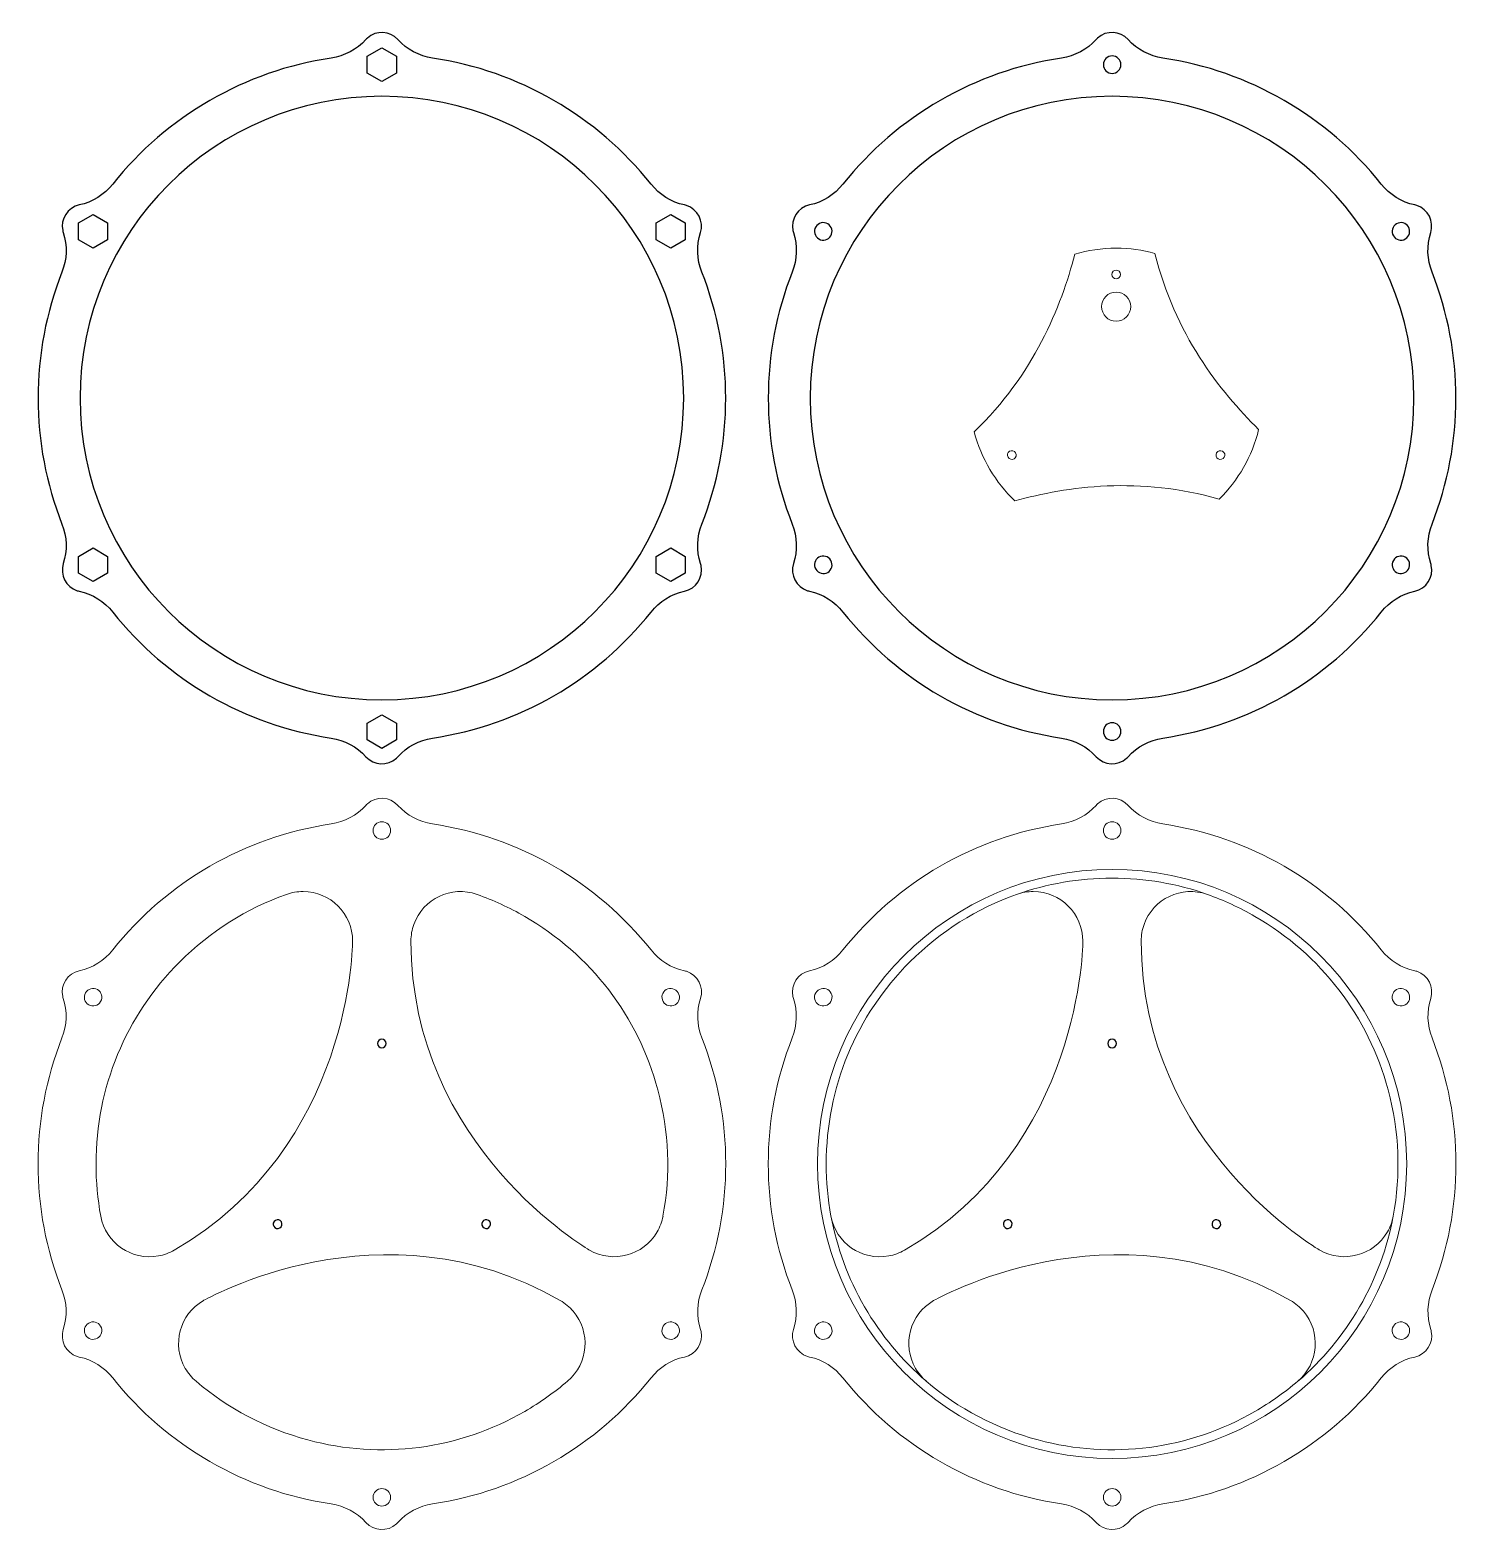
# Model space of a CAD drawing. Header units: inches. Extents: x -129 to 362, y -428 to 87.
import ezdxf

# ---------------------------------------------------------------- set-up
doc = ezdxf.new("R2010")
doc.units = ezdxf.units.IN
doc.header["$MEASUREMENT"] = 0
doc.layers.add('_U+30EC_U+30A4_U+30E4_U+30FC 1', color=7, linetype='Continuous')

# ---------------------------------------------------------------- blocks, each defined once
blk = doc.blocks.new('block 2')
at = {"layer": '_U+30EC_U+30A4_U+30E4_U+30FC 1', "color": 18, "lineweight": 25, "true_color": 0x030000}
blk.add_open_spline([(-112.16, -39.16), (-112.16, 18), (-65.82, 64.34), (-8.66, 64.34), (48.5, 64.34), (94.84, 18), (94.84, -39.16), (94.84, -96.32), (48.5, -142.66), (-8.66, -142.66), (-65.82, -142.66), (-112.16, -96.32), (-112.16, -39.16), (-112.16, -39.16), (-112.16, -39.16), (-112.16, -39.16)], degree=3, knots=[0, 0, 0, 0, 1, 1, 1, 2, 2, 2, 3, 3, 3, 4, 4, 4, 5, 5, 5, 5], dxfattribs=at)
blk = doc.blocks.new('block 3')
at = {"layer": '_U+30EC_U+30A4_U+30E4_U+30FC 1', "color": 18, "lineweight": 25, "true_color": 0x030000}
blk.add_open_spline([(-112.42, -105.39), (-112.65, -105.34), (-112.88, -105.28), (-113.1, -105.21), (-117, -103.96), (-119.14, -99.8), (-117.9, -95.9), (-116.48, -91.49), (-116.64, -86.72), (-118.34, -82.4), (-129.3, -54.62), (-129.3, -23.7), (-118.34, 4.08), (-116.64, 8.4), (-116.48, 13.17), (-117.9, 17.58), (-117.97, 17.81), (-118.03, 18.04), (-118.08, 18.27), (-118.95, 22.26), (-116.41, 26.2), (-112.42, 27.07), (-107.89, 28.05), (-103.83, 30.58), (-100.95, 34.21), (-82.36, 57.59), (-55.59, 73.04), (-26.05, 77.45), (-21.46, 78.13), (-17.25, 80.38), (-14.13, 83.82), (-13.98, 83.99), (-13.81, 84.16), (-13.63, 84.32), (-10.61, 87.06), (-5.93, 86.84), (-3.18, 83.82), (-0.06, 80.38), (4.15, 78.13), (8.73, 77.45), (38.28, 73.04), (65.05, 57.59), (83.64, 34.21), (86.52, 30.58), (90.57, 28.05), (95.1, 27.07), (95.34, 27.02), (95.56, 26.96), (95.79, 26.89), (99.68, 25.64), (101.83, 21.48), (100.58, 17.58), (99.17, 13.17), (99.33, 8.4), (101.03, 4.08), (111.98, -23.7), (111.98, -54.62), (101.03, -82.4), (99.33, -86.72), (99.17, -91.49), (100.58, -95.9), (100.65, -96.13), (100.72, -96.36), (100.77, -96.59), (101.63, -100.58), (99.1, -104.52), (95.1, -105.39), (90.57, -106.38), (86.52, -108.9), (83.64, -112.53), (65.05, -135.91), (38.28, -151.36), (8.73, -155.77), (4.15, -156.45), (-0.06, -158.7), (-3.18, -162.14), (-3.34, -162.31), (-3.51, -162.48), (-3.68, -162.64), (-6.71, -165.39), (-11.39, -165.16), (-14.13, -162.14), (-17.25, -158.7), (-21.46, -156.45), (-26.05, -155.77), (-55.59, -151.36), (-82.36, -135.91), (-100.95, -112.53), (-103.83, -108.9), (-107.89, -106.38), (-112.42, -105.39)], degree=3, knots=[0, 0, 0, 0, 1, 1, 1, 2, 2, 2, 3, 3, 3, 4, 4, 4, 5, 5, 5, 6, 6, 6, 7, 7, 7, 8, 8, 8, 9, 9, 9, 10, 10, 10, 11, 11, 11, 12, 12, 12, 13, 13, 13, 14, 14, 14, 15, 15, 15, 16, 16, 16, 17, 17, 17, 18, 18, 18, 19, 19, 19, 20, 20, 20, 21, 21, 21, 22, 22, 22, 23, 23, 23, 24, 24, 24, 25, 25, 25, 26, 26, 26, 27, 27, 27, 28, 28, 28, 29, 29, 29, 30, 30, 30, 30], dxfattribs=at)
blk = doc.blocks.new('block 4')
at = {"layer": '_U+30EC_U+30A4_U+30E4_U+30FC 1', "color": 18, "lineweight": 25, "true_color": 0x030000}
blk.add_lwpolyline([(-3.66, 72.3), (-8.66, 69.42), (-13.66, 72.3), (-13.66, 78.08), (-8.66, 80.96), (-3.66, 78.08), (-3.66, 72.3)], dxfattribs=at)
blk = doc.blocks.new('block 5')
at = {"layer": '_U+30EC_U+30A4_U+30E4_U+30FC 1', "color": 18, "lineweight": 25, "true_color": 0x030000}
blk.add_lwpolyline([(-102.69, 20.9), (-102.69, 15.13), (-107.69, 12.24), (-112.69, 15.13), (-112.69, 20.9), (-107.69, 23.79), (-102.69, 20.9)], dxfattribs=at)
blk = doc.blocks.new('block 6')
at = {"layer": '_U+30EC_U+30A4_U+30E4_U+30FC 1', "color": 18, "lineweight": 25, "true_color": 0x030000}
blk.add_lwpolyline([(-107.69, -90.56), (-102.69, -93.45), (-102.69, -99.22), (-107.69, -102.11), (-112.69, -99.22), (-112.69, -93.45), (-107.69, -90.56)], dxfattribs=at)
blk = doc.blocks.new('block 7')
at = {"layer": '_U+30EC_U+30A4_U+30E4_U+30FC 1', "color": 18, "lineweight": 25, "true_color": 0x030000}
blk.add_lwpolyline([(-13.66, -150.63), (-8.66, -147.74), (-3.66, -150.63), (-3.66, -156.4), (-8.66, -159.29), (-13.66, -156.4), (-13.66, -150.63)], dxfattribs=at)
blk = doc.blocks.new('block 8')
at = {"layer": '_U+30EC_U+30A4_U+30E4_U+30FC 1', "color": 18, "lineweight": 25, "true_color": 0x030000}
blk.add_lwpolyline([(85.37, -99.22), (85.37, -93.45), (90.37, -90.56), (95.37, -93.45), (95.37, -99.22), (90.37, -102.11), (85.37, -99.22)], dxfattribs=at)
blk = doc.blocks.new('block 9')
at = {"layer": '_U+30EC_U+30A4_U+30E4_U+30FC 1', "color": 18, "lineweight": 25, "true_color": 0x030000}
blk.add_lwpolyline([(90.37, 12.24), (85.37, 15.13), (85.37, 20.9), (90.37, 23.79), (95.37, 20.9), (95.37, 15.13), (90.37, 12.24)], dxfattribs=at)
blk = doc.blocks.new('block 10')
at = {"layer": '_U+30EC_U+30A4_U+30E4_U+30FC 1', "color": 18, "lineweight": 25, "true_color": 0x030000}
blk.add_open_spline([(138.23, -39.16), (138.23, 18), (184.57, 64.34), (241.73, 64.34), (298.89, 64.34), (345.23, 18), (345.23, -39.16), (345.23, -96.32), (298.89, -142.66), (241.73, -142.66), (184.57, -142.66), (138.23, -96.32), (138.23, -39.16), (138.23, -39.16), (138.23, -39.16), (138.23, -39.16)], degree=3, knots=[0, 0, 0, 0, 1, 1, 1, 2, 2, 2, 3, 3, 3, 4, 4, 4, 5, 5, 5, 5], dxfattribs=at)
blk = doc.blocks.new('block 11')
at = {"layer": '_U+30EC_U+30A4_U+30E4_U+30FC 1', "color": 18, "lineweight": 25, "true_color": 0x030000}
blk.add_open_spline([(137.97, -105.39), (137.74, -105.34), (137.51, -105.28), (137.29, -105.21), (133.39, -103.96), (131.25, -99.8), (132.49, -95.9), (133.91, -91.49), (133.75, -86.72), (132.05, -82.4), (121.09, -54.62), (121.09, -23.7), (132.05, 4.08), (133.75, 8.4), (133.91, 13.17), (132.49, 17.58), (132.42, 17.81), (132.36, 18.04), (132.31, 18.27), (131.44, 22.26), (133.98, 26.2), (137.97, 27.07), (142.5, 28.05), (146.56, 30.58), (149.44, 34.21), (168.03, 57.59), (194.8, 73.04), (224.34, 77.45), (228.93, 78.13), (233.14, 80.38), (236.26, 83.82), (236.41, 83.99), (236.58, 84.16), (236.76, 84.32), (239.78, 87.06), (244.46, 86.84), (247.21, 83.82), (250.33, 80.38), (254.54, 78.13), (259.12, 77.45), (288.67, 73.04), (315.44, 57.59), (334.03, 34.21), (336.91, 30.58), (340.96, 28.05), (345.49, 27.07), (345.73, 27.02), (345.95, 26.96), (346.18, 26.89), (350.07, 25.64), (352.22, 21.48), (350.97, 17.58), (349.56, 13.17), (349.72, 8.4), (351.42, 4.08), (362.37, -23.7), (362.37, -54.62), (351.42, -82.4), (349.72, -86.72), (349.56, -91.49), (350.97, -95.9), (351.04, -96.13), (351.11, -96.36), (351.16, -96.59), (352.02, -100.58), (349.49, -104.52), (345.49, -105.39), (340.96, -106.38), (336.91, -108.9), (334.03, -112.53), (315.44, -135.91), (288.67, -151.36), (259.12, -155.77), (254.54, -156.45), (250.33, -158.7), (247.21, -162.14), (247.05, -162.31), (246.88, -162.48), (246.71, -162.64), (243.68, -165.39), (239, -165.16), (236.26, -162.14), (233.14, -158.7), (228.93, -156.45), (224.34, -155.77), (194.8, -151.36), (168.03, -135.91), (149.44, -112.53), (146.56, -108.9), (142.5, -106.38), (137.97, -105.39)], degree=3, knots=[0, 0, 0, 0, 1, 1, 1, 2, 2, 2, 3, 3, 3, 4, 4, 4, 5, 5, 5, 6, 6, 6, 7, 7, 7, 8, 8, 8, 9, 9, 9, 10, 10, 10, 11, 11, 11, 12, 12, 12, 13, 13, 13, 14, 14, 14, 15, 15, 15, 16, 16, 16, 17, 17, 17, 18, 18, 18, 19, 19, 19, 20, 20, 20, 21, 21, 21, 22, 22, 22, 23, 23, 23, 24, 24, 24, 25, 25, 25, 26, 26, 26, 27, 27, 27, 28, 28, 28, 29, 29, 29, 30, 30, 30, 30], dxfattribs=at)
blk = doc.blocks.new('block 13')
at = {"layer": '_U+30EC_U+30A4_U+30E4_U+30FC 1', "color": 18, "lineweight": 18, "true_color": 0x030000}
blk.add_open_spline([(-14.13, -178.83), (-17.25, -182.26), (-21.46, -184.51), (-26.05, -185.2), (-55.59, -189.6), (-82.36, -205.06), (-100.95, -228.44), (-103.83, -232.07), (-107.89, -234.59), (-112.42, -235.58), (-116.41, -236.44), (-118.95, -240.38), (-118.08, -244.38), (-118.03, -244.61), (-117.97, -244.84), (-117.9, -245.06), (-116.48, -249.48), (-116.64, -254.25), (-118.34, -258.56), (-129.3, -286.35), (-129.3, -317.26), (-118.34, -345.05), (-116.64, -349.37), (-116.48, -354.14), (-117.9, -358.55), (-119.14, -362.44), (-117, -366.61), (-113.1, -367.86), (-112.88, -367.93), (-112.65, -367.99), (-112.42, -368.04), (-107.89, -369.02), (-103.83, -371.54), (-100.95, -375.17), (-82.36, -398.56), (-55.59, -414.01), (-26.05, -418.42), (-21.46, -419.1), (-17.25, -421.35), (-14.13, -424.78), (-11.39, -427.81), (-6.71, -428.03), (-3.68, -425.29), (-3.51, -425.13), (-3.34, -424.96), (-3.18, -424.78), (-0.06, -421.35), (4.15, -419.1), (8.73, -418.42), (38.28, -414.01), (65.05, -398.56), (83.64, -375.17), (86.52, -371.54), (90.57, -369.02), (95.1, -368.04), (99.1, -367.17), (101.63, -363.23), (100.77, -359.24), (100.72, -359.01), (100.65, -358.78), (100.58, -358.55), (99.17, -354.14), (99.33, -349.37), (101.03, -345.05), (111.98, -317.26), (111.98, -286.35), (101.03, -258.56), (99.33, -254.25), (99.17, -249.48), (100.58, -245.06), (101.83, -241.17), (99.68, -237.01), (95.79, -235.76), (95.56, -235.69), (95.34, -235.63), (95.1, -235.58), (90.57, -234.59), (86.52, -232.07), (83.64, -228.44), (65.05, -205.06), (38.28, -189.6), (8.73, -185.2), (4.15, -184.51), (-0.06, -182.26), (-3.18, -178.83), (-5.93, -175.81), (-10.61, -175.58), (-13.63, -178.33), (-13.81, -178.49), (-13.98, -178.66), (-14.13, -178.83)], degree=3, knots=[0, 0, 0, 0, 1, 1, 1, 2, 2, 2, 3, 3, 3, 4, 4, 4, 5, 5, 5, 6, 6, 6, 7, 7, 7, 8, 8, 8, 9, 9, 9, 10, 10, 10, 11, 11, 11, 12, 12, 12, 13, 13, 13, 14, 14, 14, 15, 15, 15, 16, 16, 16, 17, 17, 17, 18, 18, 18, 19, 19, 19, 20, 20, 20, 21, 21, 21, 22, 22, 22, 23, 23, 23, 24, 24, 24, 25, 25, 25, 26, 26, 26, 27, 27, 27, 28, 28, 28, 29, 29, 29, 30, 30, 30, 30], dxfattribs=at)
blk = doc.blocks.new('block 12')
at = {"layer": '_U+30EC_U+30A4_U+30E4_U+30FC 1', "color": 18, "lineweight": 18, "true_color": 0x030000}
for points, knots in [([(-5.66, -187.46), (-5.66, -189.11), (-7, -190.46), (-8.66, -190.46), (-10.31, -190.46), (-11.66, -189.11), (-11.66, -187.46), (-11.66, -185.8), (-10.31, -184.46), (-8.66, -184.46), (-7, -184.46), (-5.66, -185.8), (-5.66, -187.46)], [0, 0, 0, 0, 1, 1, 1, 2, 2, 2, 3, 3, 3, 4, 4, 4, 4]), ([(-79.86, -331.37), (-18.64, -296.07), (-18.68, -225.39), (-18.69, -225.38), (-18.69, -216), (-26.31, -208.38), (-35.69, -208.38), (-37.64, -208.38), (-39.57, -208.72), (-41.4, -209.37), (-41.4, -209.37), (-41.4, -209.38), (-41.4, -209.38), (-55, -214.18), (-67.47, -222.01), (-77.97, -232.51), (-96.48, -251.02), (-106.68, -275.63), (-106.68, -301.81), (-106.68, -307.88), (-106.13, -313.87), (-105.05, -319.72), (-103.36, -328.96), (-94.5, -335.07), (-85.26, -333.37), (-83.35, -333.02), (-81.54, -332.35), (-79.86, -331.37)], [0, 0, 0, 0, 1, 1, 1, 2, 2, 2, 3, 3, 3, 4, 4, 4, 5, 5, 5, 6, 6, 6, 7, 7, 7, 8, 8, 8, 9, 9, 9, 9]), ([(1.31, -225.38), (1.28, -296.05), (62.5, -331.35), (62.52, -331.35), (70.65, -336.04), (81.04, -333.25), (85.74, -325.12), (86.71, -323.44), (87.39, -321.6), (87.74, -319.69), (87.74, -319.69), (87.73, -319.69), (87.73, -319.69), (90.37, -305.51), (89.83, -290.79), (85.98, -276.44), (79.21, -251.16), (62.99, -230.03), (40.32, -216.94), (35.06, -213.9), (29.6, -211.38), (24, -209.39), (15.15, -206.24), (5.43, -210.86), (2.28, -219.7), (1.63, -221.53), (1.31, -223.44), (1.31, -225.38)], [0, 0, 0, 0, 1, 1, 1, 2, 2, 2, 3, 3, 3, 4, 4, 4, 5, 5, 5, 6, 6, 6, 7, 7, 7, 8, 8, 8, 9, 9, 9, 9]), ([(-106.19, -242.03), (-104.75, -242.86), (-104.26, -244.7), (-105.09, -246.13), (-105.92, -247.57), (-107.75, -248.06), (-109.19, -247.23), (-110.62, -246.4), (-111.11, -244.57), (-110.29, -243.13), (-109.46, -241.7), (-107.62, -241.21), (-106.19, -242.03)], [0, 0, 0, 0, 1, 1, 1, 2, 2, 2, 3, 3, 3, 4, 4, 4, 4]), ([(91.87, -247.23), (90.44, -248.06), (88.6, -247.57), (87.78, -246.13), (86.95, -244.7), (87.44, -242.86), (88.87, -242.03), (90.31, -241.21), (92.14, -241.7), (92.97, -243.13), (93.8, -244.57), (93.31, -246.4), (91.87, -247.23)], [0, 0, 0, 0, 1, 1, 1, 2, 2, 2, 3, 3, 3, 4, 4, 4, 4]), ([(52.52, -348.67), (-8.67, -313.31), (-69.86, -348.68), (-69.86, -348.69), (-77.99, -353.39), (-80.77, -363.79), (-76.08, -371.92), (-75.11, -373.6), (-73.85, -375.1), (-72.37, -376.36), (-72.37, -376.36), (-72.37, -376.36), (-72.37, -376.36), (-61.4, -385.74), (-48.39, -392.62), (-34.04, -396.47), (-8.76, -403.24), (17.65, -399.77), (40.32, -386.68), (45.58, -383.64), (50.5, -380.17), (55.02, -376.32), (62.17, -370.23), (63.04, -359.5), (56.95, -352.35), (55.69, -350.87), (54.2, -349.64), (52.52, -348.67)], [0, 0, 0, 0, 1, 1, 1, 2, 2, 2, 3, 3, 3, 4, 4, 4, 5, 5, 5, 6, 6, 6, 7, 7, 7, 8, 8, 8, 9, 9, 9, 9]), ([(-109.19, -356.39), (-107.75, -355.56), (-105.92, -356.05), (-105.09, -357.48), (-104.26, -358.92), (-104.75, -360.75), (-106.19, -361.58), (-107.62, -362.41), (-109.46, -361.92), (-110.29, -360.48), (-111.11, -359.05), (-110.62, -357.21), (-109.19, -356.39)], [0, 0, 0, 0, 1, 1, 1, 2, 2, 2, 3, 3, 3, 4, 4, 4, 4]), ([(88.87, -361.58), (87.44, -360.75), (86.95, -358.92), (87.78, -357.48), (88.6, -356.05), (90.44, -355.56), (91.87, -356.39), (93.31, -357.21), (93.8, -359.05), (92.97, -360.48), (92.14, -361.92), (90.31, -362.41), (88.87, -361.58)], [0, 0, 0, 0, 1, 1, 1, 2, 2, 2, 3, 3, 3, 4, 4, 4, 4]), ([(-11.66, -416.16), (-11.66, -414.5), (-10.31, -413.16), (-8.66, -413.16), (-7, -413.16), (-5.66, -414.5), (-5.66, -416.16), (-5.66, -417.82), (-7, -419.16), (-8.66, -419.16), (-10.31, -419.16), (-11.66, -417.82), (-11.66, -416.16)], [0, 0, 0, 0, 1, 1, 1, 2, 2, 2, 3, 3, 3, 4, 4, 4, 4])]:
    blk.add_open_spline(points, degree=3, knots=knots, dxfattribs=at)
at = {"layer": '_U+30EC_U+30A4_U+30E4_U+30FC 1', "color": 18, "lineweight": 25, "true_color": 0x030000}
for points in [[(-7.16, -260.5), (-7.16, -261.33), (-7.83, -262), (-8.66, -262), (-9.49, -262), (-10.16, -261.33), (-10.16, -260.5), (-10.16, -259.67), (-9.49, -259), (-8.66, -259), (-7.83, -259), (-7.16, -259.67), (-7.16, -260.5)], [(-45.18, -321.16), (-44.46, -320.75), (-43.54, -320.99), (-43.13, -321.71), (-42.72, -322.43), (-42.96, -323.35), (-43.68, -323.76), (-44.4, -324.17), (-45.31, -323.93), (-45.73, -323.21), (-46.14, -322.49), (-45.9, -321.58), (-45.18, -321.16)], [(26.37, -323.76), (25.65, -323.35), (25.4, -322.43), (25.82, -321.71), (26.23, -320.99), (27.15, -320.75), (27.87, -321.16), (28.58, -321.58), (28.83, -322.49), (28.41, -323.21), (28, -323.93), (27.08, -324.17), (26.37, -323.76)]]:
    blk.add_open_spline(points, degree=3, knots=[0, 0, 0, 0, 1, 1, 1, 2, 2, 2, 3, 3, 3, 4, 4, 4, 4], dxfattribs=at)
at = {"layer": '_U+30EC_U+30A4_U+30E4_U+30FC 1'}
blk.add_blockref('block 13', (0, 0), dxfattribs=at)
blk = doc.blocks.new('block 15')
at = {"layer": '_U+30EC_U+30A4_U+30E4_U+30FC 1', "color": 18, "lineweight": 18, "true_color": 0x030000}
blk.add_open_spline([(236.26, -178.83), (233.14, -182.26), (228.93, -184.51), (224.34, -185.2), (194.8, -189.6), (168.03, -205.06), (149.44, -228.44), (146.56, -232.07), (142.5, -234.59), (137.97, -235.58), (133.98, -236.44), (131.44, -240.38), (132.31, -244.38), (132.36, -244.61), (132.42, -244.84), (132.49, -245.06), (133.91, -249.48), (133.75, -254.25), (132.05, -258.56), (121.09, -286.35), (121.09, -317.26), (132.05, -345.05), (133.75, -349.37), (133.91, -354.14), (132.49, -358.55), (131.25, -362.44), (133.39, -366.61), (137.29, -367.86), (137.51, -367.93), (137.74, -367.99), (137.97, -368.04), (142.5, -369.02), (146.56, -371.54), (149.44, -375.17), (168.03, -398.56), (194.8, -414.01), (224.34, -418.42), (228.93, -419.1), (233.14, -421.35), (236.26, -424.78), (239, -427.81), (243.68, -428.03), (246.71, -425.29), (246.88, -425.13), (247.05, -424.96), (247.21, -424.78), (250.33, -421.35), (254.54, -419.1), (259.12, -418.42), (288.67, -414.01), (315.44, -398.56), (334.03, -375.17), (336.91, -371.54), (340.96, -369.02), (345.49, -368.04), (349.49, -367.17), (352.02, -363.23), (351.16, -359.24), (351.11, -359.01), (351.04, -358.78), (350.97, -358.55), (349.56, -354.14), (349.72, -349.37), (351.42, -345.05), (362.37, -317.26), (362.37, -286.35), (351.42, -258.56), (349.72, -254.25), (349.56, -249.48), (350.97, -245.06), (352.22, -241.17), (350.07, -237.01), (346.18, -235.76), (345.95, -235.69), (345.73, -235.63), (345.49, -235.58), (340.96, -234.59), (336.91, -232.07), (334.03, -228.44), (315.44, -205.06), (288.67, -189.6), (259.12, -185.2), (254.54, -184.51), (250.33, -182.26), (247.21, -178.83), (244.46, -175.81), (239.78, -175.58), (236.76, -178.33), (236.58, -178.49), (236.41, -178.66), (236.26, -178.83)], degree=3, knots=[0, 0, 0, 0, 1, 1, 1, 2, 2, 2, 3, 3, 3, 4, 4, 4, 5, 5, 5, 6, 6, 6, 7, 7, 7, 8, 8, 8, 9, 9, 9, 10, 10, 10, 11, 11, 11, 12, 12, 12, 13, 13, 13, 14, 14, 14, 15, 15, 15, 16, 16, 16, 17, 17, 17, 18, 18, 18, 19, 19, 19, 20, 20, 20, 21, 21, 21, 22, 22, 22, 23, 23, 23, 24, 24, 24, 25, 25, 25, 26, 26, 26, 27, 27, 27, 28, 28, 28, 29, 29, 29, 30, 30, 30, 30], dxfattribs=at)
blk = doc.blocks.new('block 14')
at = {"layer": '_U+30EC_U+30A4_U+30E4_U+30FC 1', "color": 18, "lineweight": 18, "true_color": 0x030000}
for points, knots in [([(244.73, -187.46), (244.73, -189.11), (243.39, -190.46), (241.73, -190.46), (240.08, -190.46), (238.73, -189.11), (238.73, -187.46), (238.73, -185.8), (240.08, -184.46), (241.73, -184.46), (243.39, -184.46), (244.73, -185.8), (244.73, -187.46)], [0, 0, 0, 0, 1, 1, 1, 2, 2, 2, 3, 3, 3, 4, 4, 4, 4]), ([(140.73, -301.81), (140.73, -246.03), (185.95, -200.81), (241.73, -200.81), (297.51, -200.81), (342.73, -246.03), (342.73, -301.81), (342.73, -357.59), (297.51, -402.81), (241.73, -402.81), (185.95, -402.81), (140.73, -357.59), (140.73, -301.81), (140.73, -301.81), (140.73, -301.81), (140.73, -301.81)], [0, 0, 0, 0, 1, 1, 1, 2, 2, 2, 3, 3, 3, 4, 4, 4, 5, 5, 5, 5]), ([(274.47, -209.38), (264.1, -205.72), (253.06, -203.81), (241.73, -203.81), (230.4, -203.81), (219.37, -205.72), (209, -209.38)], [0, 0, 0, 0, 1, 1, 1, 2, 2, 2, 2]), ([(170.53, -331.37), (231.75, -296.07), (231.71, -225.39), (231.7, -225.38), (231.7, -216), (224.08, -208.38), (214.7, -208.38), (212.75, -208.38), (210.82, -208.72), (208.99, -209.37), (208.99, -209.37), (208.99, -209.38), (208.99, -209.38), (195.39, -214.18), (182.92, -222.01), (172.42, -232.51), (153.91, -251.02), (143.71, -275.63), (143.71, -301.81), (143.71, -307.88), (144.26, -313.87), (145.34, -319.72), (147.03, -328.96), (155.89, -335.07), (165.13, -333.37), (167.04, -333.02), (168.85, -332.35), (170.53, -331.37)], [0, 0, 0, 0, 1, 1, 1, 2, 2, 2, 3, 3, 3, 4, 4, 4, 5, 5, 5, 6, 6, 6, 7, 7, 7, 8, 8, 8, 9, 9, 9, 9]), ([(251.7, -225.38), (251.67, -296.05), (312.89, -331.35), (312.91, -331.35), (321.04, -336.04), (331.43, -333.25), (336.13, -325.12), (337.1, -323.44), (337.77, -321.6), (338.13, -319.69), (338.13, -319.69), (338.12, -319.69), (338.12, -319.69), (340.76, -305.5), (340.22, -290.79), (336.37, -276.44), (329.6, -251.16), (313.38, -230.03), (290.71, -216.94), (285.45, -213.9), (279.99, -211.38), (274.39, -209.39), (265.54, -206.24), (255.82, -210.86), (252.67, -219.7), (252.02, -221.53), (251.7, -223.44), (251.7, -225.38)], [0, 0, 0, 0, 1, 1, 1, 2, 2, 2, 3, 3, 3, 4, 4, 4, 5, 5, 5, 6, 6, 6, 7, 7, 7, 8, 8, 8, 9, 9, 9, 9]), ([(144.2, -242.03), (145.64, -242.86), (146.13, -244.7), (145.3, -246.13), (144.47, -247.57), (142.64, -248.06), (141.2, -247.23), (139.77, -246.4), (139.28, -244.57), (140.1, -243.13), (140.93, -241.7), (142.77, -241.21), (144.2, -242.03)], [0, 0, 0, 0, 1, 1, 1, 2, 2, 2, 3, 3, 3, 4, 4, 4, 4]), ([(342.26, -247.23), (340.83, -248.06), (338.99, -247.57), (338.17, -246.13), (337.34, -244.7), (337.83, -242.86), (339.26, -242.03), (340.7, -241.21), (342.53, -241.7), (343.36, -243.13), (344.19, -244.57), (343.7, -246.4), (342.26, -247.23)], [0, 0, 0, 0, 1, 1, 1, 2, 2, 2, 3, 3, 3, 4, 4, 4, 4]), ([(302.91, -348.67), (241.72, -313.31), (180.53, -348.68), (180.53, -348.69), (172.4, -353.39), (169.62, -363.79), (174.31, -371.92), (175.28, -373.6), (176.54, -375.1), (178.02, -376.36), (178.02, -376.36), (178.02, -376.36), (178.02, -376.36), (188.99, -385.74), (202, -392.62), (216.35, -396.47), (241.63, -403.24), (268.04, -399.77), (290.71, -386.68), (295.97, -383.64), (300.89, -380.17), (305.41, -376.32), (312.56, -370.23), (313.43, -359.5), (307.34, -352.35), (306.08, -350.87), (304.59, -349.64), (302.91, -348.67)], [0, 0, 0, 0, 1, 1, 1, 2, 2, 2, 3, 3, 3, 4, 4, 4, 5, 5, 5, 6, 6, 6, 7, 7, 7, 8, 8, 8, 9, 9, 9, 9]), ([(145.32, -319.67), (147.33, -330.49), (151.2, -341), (156.86, -350.81), (162.53, -360.62), (169.7, -369.22), (178.06, -376.37)], [0, 0, 0, 0, 1, 1, 1, 2, 2, 2, 2]), ([(305.41, -376.37), (313.77, -369.22), (320.94, -360.62), (326.6, -350.81), (332.27, -341), (336.13, -330.49), (338.14, -319.67)], [0, 0, 0, 0, 1, 1, 1, 2, 2, 2, 2]), ([(141.2, -356.39), (142.64, -355.56), (144.47, -356.05), (145.3, -357.48), (146.13, -358.92), (145.64, -360.75), (144.2, -361.58), (142.77, -362.41), (140.93, -361.92), (140.1, -360.48), (139.28, -359.05), (139.77, -357.21), (141.2, -356.39)], [0, 0, 0, 0, 1, 1, 1, 2, 2, 2, 3, 3, 3, 4, 4, 4, 4]), ([(339.26, -361.58), (337.83, -360.75), (337.34, -358.92), (338.17, -357.48), (338.99, -356.05), (340.83, -355.56), (342.26, -356.39), (343.7, -357.21), (344.19, -359.05), (343.36, -360.48), (342.53, -361.92), (340.7, -362.41), (339.26, -361.58)], [0, 0, 0, 0, 1, 1, 1, 2, 2, 2, 3, 3, 3, 4, 4, 4, 4]), ([(238.73, -416.16), (238.73, -414.5), (240.08, -413.16), (241.73, -413.16), (243.39, -413.16), (244.73, -414.5), (244.73, -416.16), (244.73, -417.82), (243.39, -419.16), (241.73, -419.16), (240.08, -419.16), (238.73, -417.82), (238.73, -416.16)], [0, 0, 0, 0, 1, 1, 1, 2, 2, 2, 3, 3, 3, 4, 4, 4, 4])]:
    blk.add_open_spline(points, degree=3, knots=knots, dxfattribs=at)
at = {"layer": '_U+30EC_U+30A4_U+30E4_U+30FC 1', "color": 18, "lineweight": 25, "true_color": 0x030000}
for points in [[(243.21, -260.5), (243.21, -261.33), (242.54, -262), (241.71, -262), (240.89, -262), (240.21, -261.33), (240.21, -260.5), (240.21, -259.67), (240.89, -259), (241.71, -259), (242.54, -259), (243.21, -259.67), (243.21, -260.5)], [(205.19, -321.16), (205.91, -320.75), (206.83, -320.99), (207.24, -321.71), (207.65, -322.43), (207.41, -323.35), (206.69, -323.76), (205.97, -324.17), (205.06, -323.93), (204.64, -323.21), (204.23, -322.49), (204.47, -321.58), (205.19, -321.16)], [(276.74, -323.76), (276.02, -323.35), (275.77, -322.43), (276.19, -321.71), (276.6, -320.99), (277.52, -320.75), (278.24, -321.16), (278.95, -321.58), (279.2, -322.49), (278.78, -323.21), (278.37, -323.93), (277.45, -324.17), (276.74, -323.76)]]:
    blk.add_open_spline(points, degree=3, knots=[0, 0, 0, 0, 1, 1, 1, 2, 2, 2, 3, 3, 3, 4, 4, 4, 4], dxfattribs=at)
at = {"layer": '_U+30EC_U+30A4_U+30E4_U+30FC 1'}
blk.add_blockref('block 15', (0, 0), dxfattribs=at)
blk = doc.blocks.new('block 16')
at = {"layer": '_U+30EC_U+30A4_U+30E4_U+30FC 1', "color": 18, "lineweight": 18, "true_color": 0x030000}
for points, knots in [([(228.92, 10.21), (233.42, 11.53), (238.18, 12.24), (243.11, 12.24), (247.71, 12.24), (252.17, 11.62), (256.4, 10.47), (263.09, -16.82), (278.67, -36.95), (291.98, -49.92), (291.98, -49.92), (291.98, -49.92), (291.98, -49.92), (289.75, -59.14), (284.97, -67.38), (278.44, -73.83), (278.44, -73.83), (278.44, -73.83), (278.44, -73.83), (251.49, -65.99), (226.29, -69.4), (208.41, -74.43), (208.41, -74.43), (208.41, -74.43), (208.41, -74.43), (201.75, -68.08), (196.83, -59.92), (194.44, -50.74), (194.44, -50.74), (194.44, -50.75), (194.44, -50.75), (214.7, -31.33), (224.34, -7.8), (228.92, 10.2)], [0, 0, 0, 0, 1, 1, 1, 2, 2, 2, 3, 3, 3, 4, 4, 4, 5, 5, 5, 6, 6, 6, 7, 7, 7, 8, 8, 8, 9, 9, 9, 10, 10, 10, 11, 11, 11, 11]), ([(244.61, 3.26), (244.61, 2.43), (243.94, 1.76), (243.11, 1.76), (242.28, 1.76), (241.61, 2.43), (241.61, 3.26), (241.61, 4.09), (242.28, 4.76), (243.11, 4.76), (243.94, 4.76), (244.61, 4.09), (244.61, 3.26)], [0, 0, 0, 0, 1, 1, 1, 2, 2, 2, 3, 3, 3, 4, 4, 4, 4]), ([(248.11, -7.8), (248.11, -10.56), (245.87, -12.8), (243.11, -12.8), (240.35, -12.8), (238.11, -10.56), (238.11, -7.8), (238.11, -5.04), (240.35, -2.8), (243.11, -2.8), (245.87, -2.8), (248.11, -5.04), (248.11, -7.8)], [0, 0, 0, 0, 1, 1, 1, 2, 2, 2, 3, 3, 3, 4, 4, 4, 4]), ([(206.59, -57.4), (207.31, -56.98), (208.22, -57.23), (208.64, -57.95), (209.05, -58.66), (208.81, -59.58), (208.09, -60), (207.37, -60.41), (206.45, -60.16), (206.04, -59.45), (205.62, -58.73), (205.87, -57.81), (206.59, -57.4)], [0, 0, 0, 0, 1, 1, 1, 2, 2, 2, 3, 3, 3, 4, 4, 4, 4]), ([(278.13, -60), (277.41, -59.58), (277.17, -58.66), (277.58, -57.95), (278, -57.23), (278.91, -56.98), (279.63, -57.4), (280.35, -57.81), (280.6, -58.73), (280.18, -59.45), (279.77, -60.16), (278.85, -60.41), (278.13, -60)], [0, 0, 0, 0, 1, 1, 1, 2, 2, 2, 3, 3, 3, 4, 4, 4, 4])]:
    blk.add_open_spline(points, degree=3, knots=knots, dxfattribs=at)

msp = doc.modelspace()

# ---------------------------------------------------------------- linework, layer by layer
at = {"layer": '_U+30EC_U+30A4_U+30E4_U+30FC 1', "color": 18, "lineweight": 25, "true_color": 0x030000}
for points in [[(244.73, 75.19), (244.73, 73.53), (243.39, 72.19), (241.73, 72.19), (240.08, 72.19), (238.73, 73.53), (238.73, 75.19), (238.73, 76.85), (240.08, 78.19), (241.73, 78.19), (243.39, 78.19), (244.73, 76.85), (244.73, 75.19)], [(144.2, 20.61), (145.64, 19.78), (146.13, 17.95), (145.3, 16.52), (144.47, 15.08), (142.64, 14.59), (141.2, 15.42), (139.77, 16.25), (139.28, 18.08), (140.1, 19.52), (140.93, 20.95), (142.77, 21.44), (144.2, 20.61)], [(342.26, 15.42), (340.83, 14.59), (338.99, 15.08), (338.17, 16.52), (337.34, 17.95), (337.83, 19.78), (339.26, 20.61), (340.7, 21.44), (342.53, 20.95), (343.36, 19.52), (344.19, 18.08), (343.7, 16.25), (342.26, 15.42)], [(141.2, -93.74), (142.64, -92.91), (144.47, -93.4), (145.3, -94.84), (146.13, -96.27), (145.64, -98.11), (144.2, -98.93), (142.77, -99.76), (140.93, -99.27), (140.1, -97.84), (139.28, -96.4), (139.77, -94.57), (141.2, -93.74)], [(339.26, -98.93), (337.83, -98.11), (337.34, -96.27), (338.17, -94.84), (338.99, -93.4), (340.83, -92.91), (342.26, -93.74), (343.7, -94.57), (344.19, -96.4), (343.36, -97.84), (342.53, -99.27), (340.7, -99.76), (339.26, -98.93)], [(238.73, -153.51), (238.73, -151.86), (240.08, -150.51), (241.73, -150.51), (243.39, -150.51), (244.73, -151.86), (244.73, -153.51), (244.73, -155.17), (243.39, -156.51), (241.73, -156.51), (240.08, -156.51), (238.73, -155.17), (238.73, -153.51)]]:
    msp.add_open_spline(points, degree=3, knots=[0, 0, 0, 0, 1, 1, 1, 2, 2, 2, 3, 3, 3, 4, 4, 4, 4], dxfattribs=at)

# ---------------------------------------------------------------- block references
at = {"layer": '_U+30EC_U+30A4_U+30E4_U+30FC 1'}
for name in ['block 3', 'block 11', 'block 4', 'block 2', 'block 10', 'block 5', 'block 9', 'block 16', 'block 6', 'block 8', 'block 7', 'block 12', 'block 14']:
    msp.add_blockref(name, (0, 0), dxfattribs=at)

doc.saveas('drawing.dxf')
